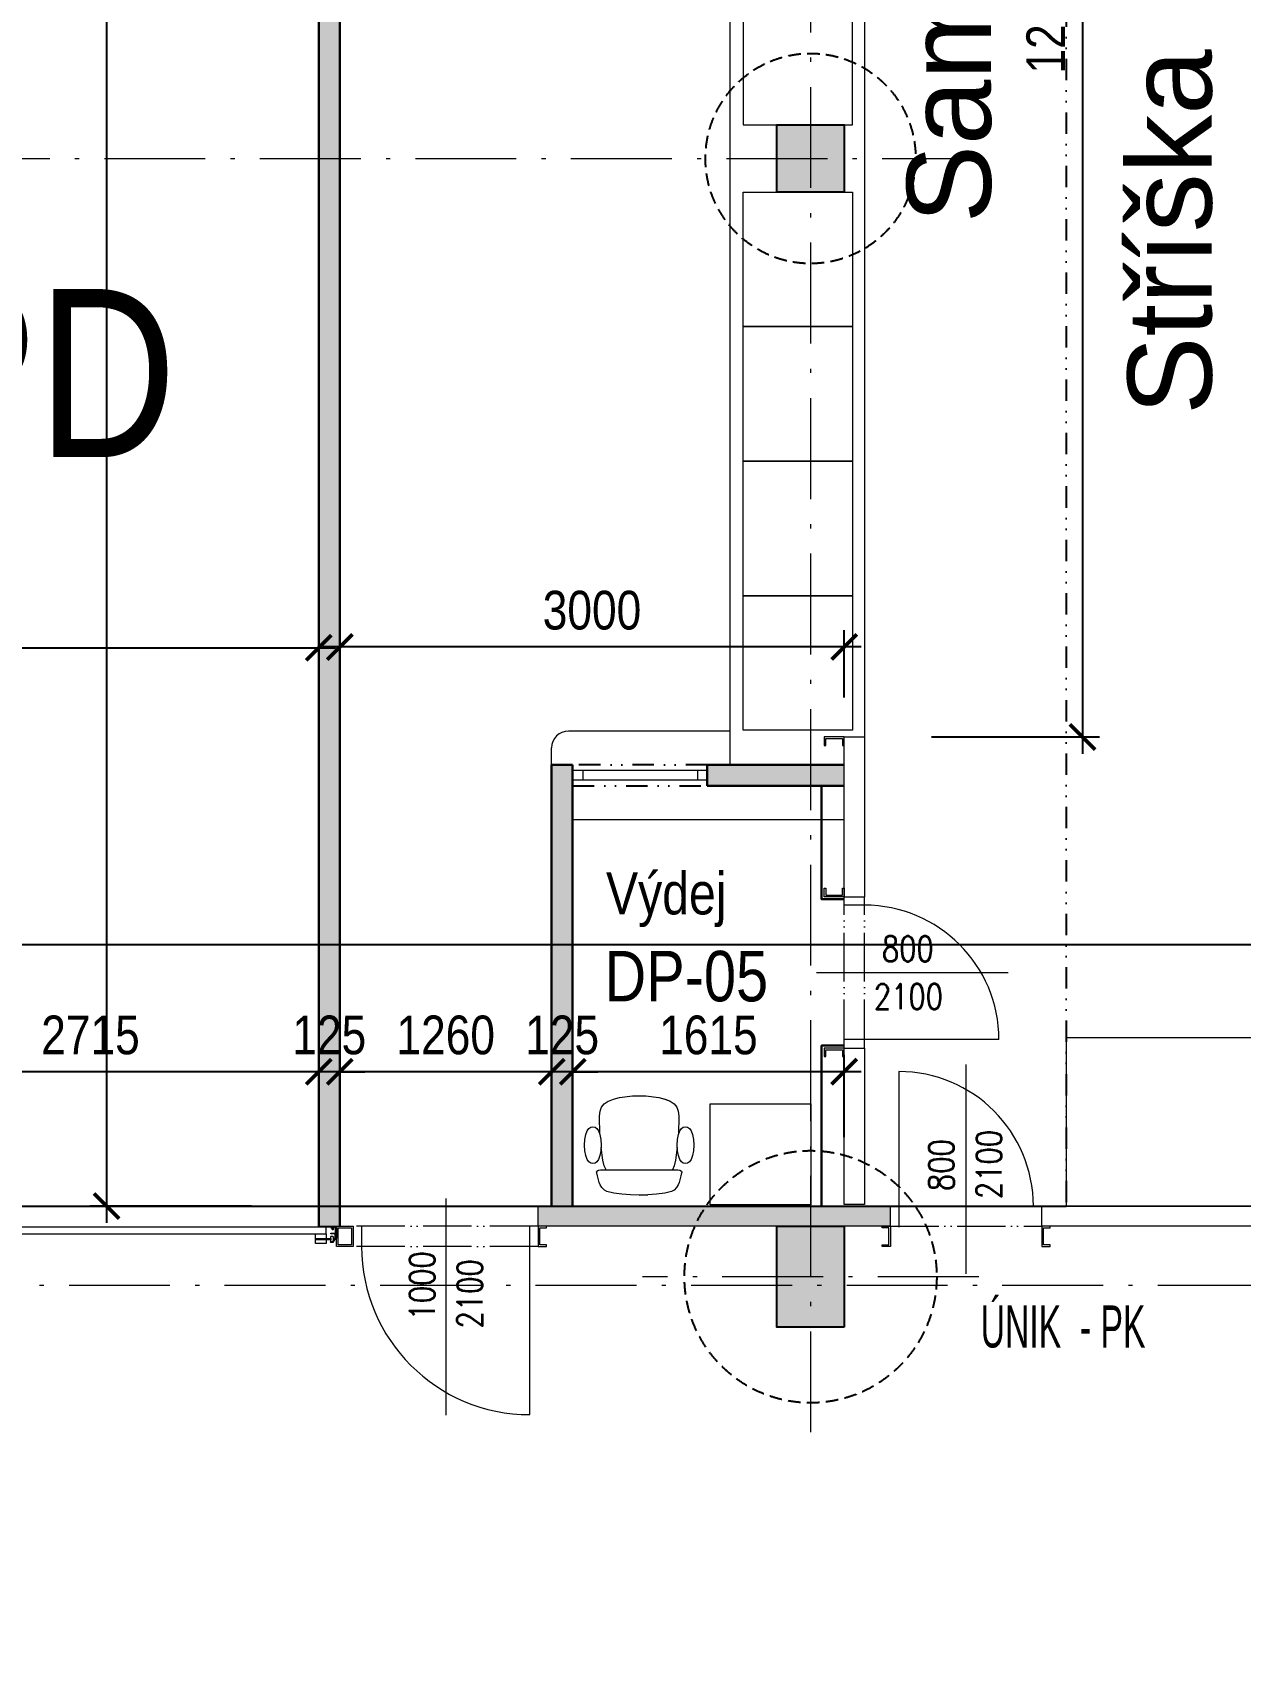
# Model space of a CAD drawing. Header units: millimetres. Extents: x 325046 to 1268204, y 1875583 to 2761998.
# Drawn here: x 767451 to 774636, y 2588684 to 2598342 of the extents above; entities that cross this region are included whole.
import ezdxf

# ---------------------------------------------------------------- set-up
doc = ezdxf.new("R2010")
doc.units = ezdxf.units.MM
doc.header["$LTSCALE"] = 100
doc.header["$PDMODE"] = 65
for name, pattern in [('ACAD_ISO05W100', [33, 24, -3, 0, -3, 0, -3]), ('ACAD_ISO10W100', [18.5, 12, -3, 0.5, -3]), ('DASHED', [0.75, 0.5, -0.25]), ('DIVIDE', [31.75, 12.7, -6.35, 0, -6.35, 0, -6.35])]:
    doc.linetypes.add(name, pattern=pattern)
for name, color, linetype, lineweight in [('A_KCE.tence', 7, 'Continuous', 13), ('Objekty - osy', 5, 'ACAD_ISO10W100', 20), ('OBVODOVÝ PLÁŠŤ', 2, 'Continuous', 9), ('PŘEDĚL', 8, 'Continuous', 5), ('ŽB - Šraf-prefa', 253, 'Continuous', 13)]:
    doc.layers.add(name, color=color, linetype=linetype, lineweight=lineweight)
for name, color, linetype, lineweight, true_color in [('DVEŘE - POPIS', 7, 'Continuous', 5, 0x008a22), ('INTERIÉR', 7, 'Continuous', 5, 0xa65930), ('Manipulační - obrys - 1. etapa', 7, 'Continuous', 13, 0x1a63a8), ('OCELOVÉ KONSTRUKCE', 7, 'Continuous', 13, 0x2865c8), ('otvory', 7, 'Continuous', 20, 0xb30000), ('Parkování - členění - 2. etapa', 7, 'Continuous', 9, 0x4f4fb0), ('PO - dveře a odolnosti', 7, 'Continuous', 9, 0xc51645), ('PŘÍČKY - SDK', 7, 'Continuous', 30, 0x6a1174), ('TECH - Zóny', 7, 'DIVIDE', 15, 0x33843e), ('Šrafy - VÝPLŇ', 7, 'Continuous', 15, 0x9b9908)]:
    doc.layers.add(name, color=color, linetype=linetype, lineweight=lineweight, true_color=true_color)
for name, color, linetype in [('KOTY', 2, 'Continuous'), ('kóty 100', 5, 'Continuous'), ('Kóty osové', 5, 'Continuous'), ('NRŘ', 6, 'DIVIDE'), ('OKNA - RASTR', 5, 'Continuous'), ('ČÍSLO MÍSTNOSTI', 4, 'Continuous'), ('ŽB- SLOUPY', 3, 'Continuous')]:
    doc.layers.add(name, color=color, linetype=linetype)
for name, color, linetype, true_color in [('POPIS MÍSTNOSTÍ', 7, 'Continuous', 0x072bf2), ('Příprava na dock', 7, 'Continuous', 0x616161), ('ŠRAF - SDK', 7, 'Continuous', 0xfbe0ee)]:
    doc.layers.add(name, color=color, linetype=linetype, true_color=true_color)
doc.styles.add('ARIAL', font='arial.ttf')
doc.styles.add('ARIAL NARROW', font='ARIALN.TTF')
doc.styles.add('ARIL-TENKÝ', font='arial.ttf')
doc.styles.add('FSIMPLEX', font='simplex.shx')
doc.dimstyles.new('100', dxfattribs={"dimscale": 100, "dimtxt": 2.3, "dimasz": 1.5, "dimexe": 1, "dimexo": 4, "dimgap": 1, "dimtad": 1, "dimdec": 0, "dimzin": 0, "dimdsep": 46, "dimtxsty": 'ARIAL NARROW', "dimblk": 'ARCHTICK', "dimcen": 4, "dimdle": 1, "dimclrd": 256, "dimclre": 256, "dimclrt": 7, "dimadec": 0, "dimazin": 0, "dimtfac": 1, "dimtdec": 0, "dimtix": 1, "dimtofl": 0, "dimtmove": 0, "dimatfit": 2, "dimldrblk": 'OBLIQUE', "dimfxl": 1, "dimtolj": 1, "dimtzin": 0, "dimlwd": -1, "dimlwe": -1, "dimarcsym": 1})
doc.dimstyles.new('400', dxfattribs={"dimscale": 400, "dimtxt": 2.5, "dimasz": 2, "dimexe": 1, "dimexo": 12, "dimgap": 1, "dimtad": 1, "dimdec": 0, "dimzin": 0, "dimdsep": 46, "dimtxsty": 'ARIL-TENKÝ', "dimblk": 'ARCHTICK', "dimcen": 4, "dimdle": 1, "dimclrd": 256, "dimclre": 256, "dimclrt": 7, "dimadec": 0, "dimazin": 0, "dimtfac": 1, "dimtdec": 0, "dimtix": 1, "dimtofl": 0, "dimtmove": 0, "dimatfit": 0, "dimldrblk": 'OBLIQUE', "dimfxl": 1, "dimtolj": 1, "dimtzin": 0, "dimlwd": -1, "dimlwe": -1, "dimarcsym": 0})

# ---------------------------------------------------------------- blocks, each defined once
blk = doc.blocks.new('H1 PU')
at = {"layer": 'Příprava na dock', "linetype": 'DASHED', "ltscale": 1.5}
blk.add_circle((1537735.9, -4876565), 750, dxfattribs=at)
blk = doc.blocks.new('H 4')
at = {"layer": 'Příprava na dock', "linetype": 'DASHED', "ltscale": 1.5}
blk.add_circle((1062528.8, -5206636.8), 625, dxfattribs=at)
blk = doc.blocks.new('_ARCHTICK')
at = {"color": 0, "linetype": 'ByBlock', "const_width": 0.15}
blk.add_lwpolyline([(-0.5, -0.5), (0.5, 0.5)], dxfattribs=at)
blk = doc.blocks.new('*D146')
at = {"layer": 'Defpoints', "color": 0, "transparency": 16777216}
for p in [(772078.7, 2601133.6), (778078.7, 2594431.5), (772078.7, 2593931.5)]:
    blk.add_point(p, dxfattribs=at)
at = {"layer": 'Kóty osové', "transparency": 16777216}
for p, q in [((772078.7, 2598731.5), (772078.7, 2601533.6)), ((778078.7, 2599231.5), (778078.7, 2601533.6)), ((778478.7, 2601133.6), (771678.7, 2601133.6))]:
    blk.add_line(p, q, dxfattribs=at)
at = {"layer": 'Kóty osové', "transparency": 16777216, "xscale": 800, "yscale": 800, "zscale": 800, "rotation": 180}
blk.add_blockref('_ARCHTICK', (772078.7, 2601133.6), dxfattribs=at)
at = {"layer": 'Kóty osové', "transparency": 16777216, "xscale": 800, "yscale": 800, "zscale": 800}
blk.add_blockref('_ARCHTICK', (778078.7, 2601133.6), dxfattribs=at)
at = {"layer": 'Kóty osové', "color": 7, "transparency": 16777216, "insert": (775078.7, 2602044.2), "char_height": 1000, "attachment_point": 5, "style": 'ARIL-TENKÝ'}
blk.add_mtext('\\A1;6000', dxfattribs=at)
blk = doc.blocks.new('_Oblique')
at = {"color": 0, "lineweight": -2}
blk.add_line((-0.5, -0.5), (0.5, 0.5), dxfattribs=at)
blk = doc.blocks.new('*D205')
at = {"layer": 'Defpoints', "color": 0, "transparency": 16777216}
for p in [(766078.7, 2604052.4), (778078.7, 2599231.5), (766078.7, 2594551.5)]:
    blk.add_point(p, dxfattribs=at)
at = {"layer": 'Kóty osové', "transparency": 16777216}
for p, q in [((766078.7, 2599351.5), (766078.7, 2604452.4)), ((778078.7, 2604031.5), (778078.7, 2604452.4)), ((778478.7, 2604052.4), (765678.7, 2604052.4))]:
    blk.add_line(p, q, dxfattribs=at)
at = {"layer": 'Kóty osové', "transparency": 16777216, "xscale": 800, "yscale": 800, "zscale": 800, "rotation": 180}
blk.add_blockref('_ARCHTICK', (766078.7, 2604052.4), dxfattribs=at)
at = {"layer": 'Kóty osové', "transparency": 16777216, "xscale": 800, "yscale": 800, "zscale": 800}
blk.add_blockref('_ARCHTICK', (778078.7, 2604052.4), dxfattribs=at)
at = {"layer": 'Kóty osové', "color": 7, "transparency": 16777216, "insert": (772078.7, 2604963), "char_height": 1000, "attachment_point": 5, "style": 'ARIL-TENKÝ'}
blk.add_mtext('\\A1;12000', dxfattribs=at)
blk = doc.blocks.new('VI_2D_01_XX__FCPLA1112701903018')
for p, q in [((0.1041, 0.2015), (0.098, 0.1871)), ((0.1136, 0.2183), (0.1041, 0.2015)), ((0.1282, 0.2336), (0.1136, 0.2183)), ((0.1439, 0.2413), (0.1282, 0.2336)), ((0.1839, 0.2504), (0.1439, 0.2413)), ((0.2327, 0.2571), (0.1839, 0.2504)), ((0.2834, 0.2611), (0.2327, 0.2571)), ((0.3354, 0.2637), (0.2834, 0.2611)), ((0.3354, 0.2638), (0.2838, 0.2612)), ((0.3354, 0.2637), (0.2838, 0.2612)), ((0.387, 0.2612), (0.3354, 0.2638)), ((0.3354, 0.2638), (0.3873, 0.2611)), ((0.3873, 0.2611), (0.3354, 0.2637)), ((0.4381, 0.2571), (0.387, 0.2612)), ((0.4381, 0.2571), (0.3873, 0.2611)), ((0.4869, 0.2504), (0.4381, 0.2571)), ((0.5268, 0.2413), (0.4869, 0.2504)), ((0.5425, 0.2336), (0.5268, 0.2413)), ((0.5572, 0.2183), (0.5425, 0.2336)), ((0.5666, 0.2015), (0.5572, 0.2183)), ((0.5728, 0.1871), (0.5666, 0.2015)), ((0.0825, 0.1277), (0.0813, 0.1263)), ((0.0813, 0.1263), (0.0839, 0.1197)), ((0.084, 0.1311), (0.0825, 0.1277)), ((0.0839, 0.1197), (0.0929, 0.1143)), ((0.0874, 0.1476), (0.084, 0.1311)), ((0.098, 0.1871), (0.0874, 0.1476)), ((0.0929, 0.1143), (0.1053, 0.1118)), ((0.1053, 0.1118), (0.1842, 0.1118)), ((0.1381, 0.1118), (0.1273, 0.0879)), ((0.1842, 0.1118), (0.2328, 0.1118)), ((0.2328, 0.1118), (0.2838, 0.1118)), ((0.2838, 0.1118), (0.3354, 0.1118)), ((0.3354, 0.1118), (0.3869, 0.1118)), ((0.3869, 0.1118), (0.438, 0.1118)), ((0.438, 0.1118), (0.4865, 0.1118)), ((0.4865, 0.1118), (0.5654, 0.1118)), ((0.5435, 0.0879), (0.5327, 0.1118)), ((0.5654, 0.1118), (0.5779, 0.1143)), ((0.5834, 0.1476), (0.5728, 0.1871)), ((0.5779, 0.1143), (0.5868, 0.1197)), ((0.5867, 0.1311), (0.5834, 0.1476)), ((0.5882, 0.1277), (0.5867, 0.1311)), ((0.5868, 0.1197), (0.5895, 0.1263)), ((0.5895, 0.1263), (0.5882, 0.1277)), ((0.0186, 0.028), (0.013, -0.0009)), ((0.0269, 0.0502), (0.0186, 0.028)), ((0.0366, 0.0643), (0.0269, 0.0502)), ((0.0478, 0.0718), (0.0366, 0.0643)), ((0.0604, 0.0743), (0.0478, 0.0718)), ((0.073, 0.0718), (0.0604, 0.0743)), ((0.0842, 0.0643), (0.073, 0.0718)), ((0.0939, 0.0502), (0.0842, 0.0643)), ((0.1021, 0.028), (0.0939, 0.0502)), ((0.1078, -0.0009), (0.1021, 0.028)), ((0.1188, 0.0548), (0.1088, -0.0206)), ((0.1273, 0.0879), (0.1188, 0.0548)), ((0.5519, 0.0548), (0.5435, 0.0879)), ((0.5619, -0.0206), (0.5519, 0.0548)), ((0.5686, 0.028), (0.563, -0.0009)), ((0.5769, 0.0502), (0.5686, 0.028)), ((0.5866, 0.0643), (0.5769, 0.0502)), ((0.5978, 0.0718), (0.5866, 0.0643)), ((0.6104, 0.0743), (0.5978, 0.0718)), ((0.623, 0.0718), (0.6104, 0.0743)), ((0.6342, 0.0643), (0.623, 0.0718)), ((0.6439, 0.0502), (0.6342, 0.0643)), ((0.6521, 0.028), (0.6439, 0.0502)), ((0.6578, -0.0009), (0.6521, 0.028)), ((0.013, -0.0009), (0.0111, -0.035)), ((0.0111, -0.035), (0.013, -0.069)), ((0.013, -0.069), (0.0186, -0.0979)), ((0.1021, -0.0979), (0.1078, -0.069)), ((0.1096, -0.035), (0.1078, -0.0009)), ((0.1078, -0.069), (0.1096, -0.035)), ((0.563, -0.0009), (0.5611, -0.035)), ((0.5611, -0.035), (0.563, -0.069)), ((0.563, -0.069), (0.5686, -0.0979)), ((0.6521, -0.0979), (0.6578, -0.069)), ((0.6596, -0.035), (0.6578, -0.0009)), ((0.6578, -0.069), (0.6596, -0.035)), ((0.0186, -0.0979), (0.0269, -0.1201)), ((0.0269, -0.1201), (0.0366, -0.1342)), ((0.0366, -0.1342), (0.0478, -0.1417)), ((0.0478, -0.1417), (0.0604, -0.1442)), ((0.0604, -0.1442), (0.073, -0.1417)), ((0.073, -0.1417), (0.0842, -0.1342)), ((0.0842, -0.1342), (0.0939, -0.1201)), ((0.0939, -0.1201), (0.1021, -0.0979)), ((0.1011, -0.1007), (0.0994, -0.2065)), ((0.5686, -0.0979), (0.5769, -0.1201)), ((0.5713, -0.2065), (0.5697, -0.1007)), ((0.5769, -0.1201), (0.5866, -0.1342)), ((0.5866, -0.1342), (0.5978, -0.1417)), ((0.5978, -0.1417), (0.6104, -0.1442)), ((0.6104, -0.1442), (0.623, -0.1417)), ((0.623, -0.1417), (0.6342, -0.1342)), ((0.6342, -0.1342), (0.6439, -0.1201)), ((0.6439, -0.1201), (0.6521, -0.0979)), ((0.0994, -0.2065), (0.0994, -0.2064)), ((0.0994, -0.2065), (0.103, -0.2362)), ((0.0994, -0.2065), (0.103, -0.2361)), ((0.103, -0.2361), (0.1116, -0.2602)), ((0.103, -0.2361), (0.103, -0.2361)), ((0.103, -0.2361), (0.103, -0.2361)), ((0.103, -0.2362), (0.1116, -0.2602)), ((0.1116, -0.2602), (0.1273, -0.2796)), ((0.1116, -0.2602), (0.1273, -0.2796)), ((0.1273, -0.2796), (0.1516, -0.2952)), ((0.1273, -0.2796), (0.1516, -0.2952)), ((0.5191, -0.2952), (0.5435, -0.2796)), ((0.5191, -0.2952), (0.5435, -0.2796)), ((0.5435, -0.2796), (0.5591, -0.2602)), ((0.5435, -0.2796), (0.5591, -0.2602)), ((0.5591, -0.2602), (0.5678, -0.2361)), ((0.5591, -0.2602), (0.5678, -0.2362)), ((0.5591, -0.2602), (0.5591, -0.2602)), ((0.5678, -0.2362), (0.5713, -0.2065)), ((0.5678, -0.2361), (0.5713, -0.2065)), ((0.1516, -0.2952), (0.1516, -0.2952)), ((0.1516, -0.2952), (0.1521, -0.2954)), ((0.1521, -0.2954), (0.1831, -0.308)), ((0.1831, -0.308), (0.2187, -0.3175)), ((0.2187, -0.3175), (0.296, -0.3281)), ((0.296, -0.3281), (0.3747, -0.3281)), ((0.3747, -0.3281), (0.452, -0.3175)), ((0.452, -0.3175), (0.4877, -0.308)), ((0.4877, -0.308), (0.5191, -0.2952)), ((0.5186, -0.2954), (0.4877, -0.308)), ((0.5186, -0.2954), (0.5191, -0.2952))]:
    blk.add_line(p, q)
blk = doc.blocks.new('*D803')
at = {"layer": 'Defpoints', "color": 0, "ltscale": 100, "transparency": 16777216}
for p in [(769153.7, 2594683.5), (753878.7, 2591880.3), (769153.7, 2591873.2)]:
    blk.add_point(p, dxfattribs=at)
at = {"layer": 'kóty 100', "ltscale": 100, "transparency": 16777216}
for p, q in [((753878.7, 2592280.3), (753878.7, 2594783.5)), ((769153.7, 2592273.2), (769153.7, 2594783.5)), ((753778.7, 2594683.5), (769253.7, 2594683.5))]:
    blk.add_line(p, q, dxfattribs=at)
at = {"layer": 'kóty 100', "ltscale": 100, "transparency": 16777216, "xscale": 150, "yscale": 150, "zscale": 150, "rotation": 180}
blk.add_blockref('_ARCHTICK', (753878.7, 2594683.5), dxfattribs=at)
at = {"layer": 'kóty 100', "ltscale": 100, "transparency": 16777216, "xscale": 150, "yscale": 150, "zscale": 150}
blk.add_blockref('_ARCHTICK', (769153.7, 2594683.5), dxfattribs=at)
at = {"layer": 'kóty 100', "color": 7, "ltscale": 100, "transparency": 16777216, "insert": (761516.2, 2594900.9), "char_height": 230, "attachment_point": 5, "style": 'ARIAL NARROW'}
blk.add_mtext('\\A1;15275', dxfattribs=at)
blk = doc.blocks.new('*D810')
at = {"layer": 'Defpoints', "color": 0, "ltscale": 100, "transparency": 16777216}
for p in [(753758.7, 2592917.7), (810551.5, 2591362.7), (810551.5, 2591362.7)]:
    blk.add_point(p, dxfattribs=at)
at = {"layer": 'kóty 100', "ltscale": 100, "transparency": 16777216}
for p, q in [((810551.5, 2593017.7), (810551.5, 2591262.7)), ((754158.7, 2592917.7), (810651.5, 2592917.7)), ((810951.5, 2591362.7), (810651.5, 2591362.7))]:
    blk.add_line(p, q, dxfattribs=at)
at = {"layer": 'kóty 100', "ltscale": 100, "transparency": 16777216, "xscale": 150, "yscale": 150, "zscale": 150}
for p, rotation in [((810551.5, 2592917.7), 90), ((810551.5, 2591362.7), 270)]:
    blk.add_blockref('_ARCHTICK', p, dxfattribs=dict(at, rotation=rotation))
at = {"layer": 'kóty 100', "color": 7, "ltscale": 100, "transparency": 16777216, "insert": (810334.1, 2592140.2), "char_height": 230, "attachment_point": 5, "rotation": 90, "style": 'ARIAL NARROW'}
blk.add_mtext('\\A1;1555', dxfattribs=at)
blk = doc.blocks.new('*D818')
at = {"layer": 'Defpoints', "color": 0, "ltscale": 100, "transparency": 16777216}
for p in [(770663.7, 2592161.8), (770663.7, 2591362.7), (772278.7, 2591372.7)]:
    blk.add_point(p, dxfattribs=at)
at = {"layer": 'kóty 100', "ltscale": 100, "transparency": 16777216}
for p, q in [((770663.7, 2591762.7), (770663.7, 2592261.8)), ((772278.7, 2591772.7), (772278.7, 2592261.8)), ((772378.7, 2592161.8), (770563.7, 2592161.8))]:
    blk.add_line(p, q, dxfattribs=at)
at = {"layer": 'kóty 100', "ltscale": 100, "transparency": 16777216, "xscale": 150, "yscale": 150, "zscale": 150, "rotation": 180}
blk.add_blockref('_ARCHTICK', (770663.7, 2592161.8), dxfattribs=at)
at = {"layer": 'kóty 100', "ltscale": 100, "transparency": 16777216, "xscale": 150, "yscale": 150, "zscale": 150}
blk.add_blockref('_ARCHTICK', (772278.7, 2592161.8), dxfattribs=at)
at = {"layer": 'kóty 100', "color": 7, "ltscale": 100, "transparency": 16777216, "insert": (771471.2, 2592379.2), "char_height": 230, "attachment_point": 5, "style": 'ARIAL NARROW'}
blk.add_mtext('\\A1;1615', dxfattribs=at)
blk = doc.blocks.new('*D819')
at = {"layer": 'Defpoints', "color": 0, "ltscale": 100, "transparency": 16777216}
for p in [(770538.7, 2592161.8), (770538.7, 2591362.7), (770663.7, 2591362.7)]:
    blk.add_point(p, dxfattribs=at)
at = {"layer": 'kóty 100', "ltscale": 100, "transparency": 16777216}
for p, q in [((770538.7, 2591762.7), (770538.7, 2592261.8)), ((770663.7, 2591762.7), (770663.7, 2592261.8)), ((770538.7, 2592161.8), (770388.7, 2592161.8)), ((770663.7, 2592161.8), (770813.7, 2592161.8))]:
    blk.add_line(p, q, dxfattribs=at)
at = {"layer": 'kóty 100', "ltscale": 100, "transparency": 16777216, "xscale": 150, "yscale": 150, "zscale": 150}
blk.add_blockref('_ARCHTICK', (770538.7, 2592161.8), dxfattribs=at)
at = {"layer": 'kóty 100', "ltscale": 100, "transparency": 16777216, "xscale": 150, "yscale": 150, "zscale": 150, "rotation": 180}
blk.add_blockref('_ARCHTICK', (770663.7, 2592161.8), dxfattribs=at)
at = {"layer": 'kóty 100', "color": 7, "ltscale": 100, "transparency": 16777216, "insert": (770601.2, 2592379.2), "char_height": 230, "attachment_point": 5, "style": 'ARIAL NARROW'}
blk.add_mtext('\\A1;125', dxfattribs=at)
blk = doc.blocks.new('*D820')
at = {"layer": 'Defpoints', "color": 0, "ltscale": 100, "transparency": 16777216}
for p in [(769278.7, 2592161.8), (769278.7, 2591362.7), (770538.7, 2591362.7)]:
    blk.add_point(p, dxfattribs=at)
at = {"layer": 'kóty 100', "ltscale": 100, "transparency": 16777216}
for p, q in [((769278.7, 2591762.7), (769278.7, 2592261.8)), ((770538.7, 2591762.7), (770538.7, 2592261.8)), ((770638.7, 2592161.8), (769178.7, 2592161.8))]:
    blk.add_line(p, q, dxfattribs=at)
at = {"layer": 'kóty 100', "ltscale": 100, "transparency": 16777216, "xscale": 150, "yscale": 150, "zscale": 150, "rotation": 180}
blk.add_blockref('_ARCHTICK', (769278.7, 2592161.8), dxfattribs=at)
at = {"layer": 'kóty 100', "ltscale": 100, "transparency": 16777216, "xscale": 150, "yscale": 150, "zscale": 150}
blk.add_blockref('_ARCHTICK', (770538.7, 2592161.8), dxfattribs=at)
at = {"layer": 'kóty 100', "color": 7, "ltscale": 100, "transparency": 16777216, "insert": (769908.7, 2592379.2), "char_height": 230, "attachment_point": 5, "style": 'ARIAL NARROW'}
blk.add_mtext('\\A1;1260', dxfattribs=at)
blk = doc.blocks.new('*D821')
at = {"layer": 'Defpoints', "color": 0, "ltscale": 100, "transparency": 16777216}
for p in [(769153.7, 2592161.8), (769153.7, 2591362.7), (769278.7, 2591362.7)]:
    blk.add_point(p, dxfattribs=at)
at = {"layer": 'kóty 100', "ltscale": 100, "transparency": 16777216}
for p, q in [((769153.7, 2591762.7), (769153.7, 2592261.8)), ((769278.7, 2591762.7), (769278.7, 2592261.8)), ((769153.7, 2592161.8), (769003.7, 2592161.8)), ((769278.7, 2592161.8), (769428.7, 2592161.8))]:
    blk.add_line(p, q, dxfattribs=at)
at = {"layer": 'kóty 100', "ltscale": 100, "transparency": 16777216, "xscale": 150, "yscale": 150, "zscale": 150}
blk.add_blockref('_ARCHTICK', (769153.7, 2592161.8), dxfattribs=at)
at = {"layer": 'kóty 100', "ltscale": 100, "transparency": 16777216, "xscale": 150, "yscale": 150, "zscale": 150, "rotation": 180}
blk.add_blockref('_ARCHTICK', (769278.7, 2592161.8), dxfattribs=at)
at = {"layer": 'kóty 100', "color": 7, "ltscale": 100, "transparency": 16777216, "insert": (769216.2, 2592379.2), "char_height": 230, "attachment_point": 5, "style": 'ARIAL NARROW'}
blk.add_mtext('\\A1;125', dxfattribs=at)
blk = doc.blocks.new('*D822')
at = {"layer": 'Defpoints', "color": 0, "ltscale": 100, "transparency": 16777216}
for p in [(769278.7, 2594687.7), (769278.7, 2593987.7), (772278.7, 2593987.7)]:
    blk.add_point(p, dxfattribs=at)
at = {"layer": 'kóty 100', "ltscale": 100, "transparency": 16777216}
for p, q in [((769278.7, 2594387.7), (769278.7, 2594787.7)), ((772278.7, 2594387.7), (772278.7, 2594787.7)), ((772378.7, 2594687.7), (769178.7, 2594687.7))]:
    blk.add_line(p, q, dxfattribs=at)
at = {"layer": 'kóty 100', "ltscale": 100, "transparency": 16777216, "xscale": 150, "yscale": 150, "zscale": 150, "rotation": 180}
blk.add_blockref('_ARCHTICK', (769278.7, 2594687.7), dxfattribs=at)
at = {"layer": 'kóty 100', "ltscale": 100, "transparency": 16777216, "xscale": 150, "yscale": 150, "zscale": 150}
blk.add_blockref('_ARCHTICK', (772278.7, 2594687.7), dxfattribs=at)
at = {"layer": 'kóty 100', "color": 7, "ltscale": 100, "transparency": 16777216, "insert": (770778.7, 2594905.2), "char_height": 230, "attachment_point": 5, "style": 'ARIAL NARROW'}
blk.add_mtext('\\A1;3000', dxfattribs=at)
blk = doc.blocks.new('*D828')
at = {"layer": 'Defpoints', "color": 0, "ltscale": 100, "transparency": 16777216}
for p in [(769278.7, 2608092.7), (767892, 2591362.7), (769153.7, 2591362.7)]:
    blk.add_point(p, dxfattribs=at)
at = {"layer": 'kóty 100', "ltscale": 100, "transparency": 16777216}
for p, q in [((767892, 2608192.7), (767892, 2591262.7)), ((768878.7, 2608092.7), (767792, 2608092.7)), ((768753.7, 2591362.7), (767792, 2591362.7))]:
    blk.add_line(p, q, dxfattribs=at)
at = {"layer": 'kóty 100', "ltscale": 100, "transparency": 16777216, "xscale": 150, "yscale": 150, "zscale": 150}
for p, rotation in [((767892, 2608092.7), 90), ((767892, 2591362.7), 270)]:
    blk.add_blockref('_ARCHTICK', p, dxfattribs=dict(at, rotation=rotation))
at = {"layer": 'kóty 100', "color": 7, "ltscale": 100, "transparency": 16777216, "insert": (767674.5, 2599727.7), "char_height": 230, "attachment_point": 5, "rotation": 90, "style": 'ARIAL NARROW'}
blk.add_mtext('\\A1;16730', dxfattribs=at)
blk = doc.blocks.new('*D830')
at = {"layer": 'Defpoints', "color": 0, "ltscale": 100, "transparency": 16777216}
for p in [(772398.7, 2606842.7), (772398.7, 2594152.7), (773696.2, 2594152.7)]:
    blk.add_point(p, dxfattribs=at)
at = {"layer": 'kóty 100', "ltscale": 100, "transparency": 16777216}
for p, q in [((773696.2, 2606942.7), (773696.2, 2594052.7)), ((772798.7, 2606842.7), (773796.2, 2606842.7)), ((772798.7, 2594152.7), (773796.2, 2594152.7))]:
    blk.add_line(p, q, dxfattribs=at)
at = {"layer": 'kóty 100', "ltscale": 100, "transparency": 16777216, "xscale": 150, "yscale": 150, "zscale": 150}
for p, rotation in [((773696.2, 2606842.7), 90), ((773696.2, 2594152.7), 270)]:
    blk.add_blockref('_ARCHTICK', p, dxfattribs=dict(at, rotation=rotation))
at = {"layer": 'kóty 100', "color": 7, "ltscale": 100, "transparency": 16777216, "insert": (773478.8, 2598463.8), "char_height": 230, "attachment_point": 5, "rotation": 90, "style": 'ARIAL NARROW'}
blk.add_mtext('\\A1;12690', dxfattribs=at)
blk = doc.blocks.new('*D876')
at = {"layer": 'Defpoints', "color": 0, "ltscale": 100, "transparency": 16777216}
for p in [(766438.7, 2592161.8), (766438.7, 2591362.7), (769153.7, 2591237.7)]:
    blk.add_point(p, dxfattribs=at)
at = {"layer": 'kóty 100', "ltscale": 100, "transparency": 16777216}
for p, q in [((766438.7, 2591762.7), (766438.7, 2592261.8)), ((769153.7, 2591637.7), (769153.7, 2592261.8)), ((769253.7, 2592161.8), (766338.7, 2592161.8))]:
    blk.add_line(p, q, dxfattribs=at)
at = {"layer": 'kóty 100', "ltscale": 100, "transparency": 16777216, "xscale": 150, "yscale": 150, "zscale": 150, "rotation": 180}
blk.add_blockref('_ARCHTICK', (766438.7, 2592161.8), dxfattribs=at)
at = {"layer": 'kóty 100', "ltscale": 100, "transparency": 16777216, "xscale": 150, "yscale": 150, "zscale": 150}
blk.add_blockref('_ARCHTICK', (769153.7, 2592161.8), dxfattribs=at)
at = {"layer": 'kóty 100', "color": 7, "ltscale": 100, "transparency": 16777216, "insert": (767796.2, 2592379.2), "char_height": 230, "attachment_point": 5, "style": 'ARIAL NARROW'}
blk.add_mtext('\\A1;2715', dxfattribs=at)
blk = doc.blocks.new('*D1007')
at = {"layer": 'Defpoints', "color": 0, "ltscale": 100, "transparency": 16777216}
for p in [(772628.6, 2597592.7), (783588.6, 2597592.7), (778628.6, 2590942.7)]:
    blk.add_point(p, dxfattribs=at)
at = {"layer": 'Kóty osové', "ltscale": 100, "transparency": 16777216}
for p, q in [((783588.6, 2590542.7), (783588.6, 2597992.7)), ((777428.6, 2597592.7), (783988.6, 2597592.7)), ((783428.6, 2590942.7), (783988.6, 2590942.7))]:
    blk.add_line(p, q, dxfattribs=at)
at = {"layer": 'Kóty osové', "ltscale": 100, "transparency": 16777216, "xscale": 800, "yscale": 800, "zscale": 800}
for p, rotation in [((783588.6, 2597592.7), 90), ((783588.6, 2590942.7), 270)]:
    blk.add_blockref('_ARCHTICK', p, dxfattribs=dict(at, rotation=rotation))
at = {"layer": 'Kóty osové', "color": 7, "ltscale": 100, "transparency": 16777216, "insert": (782678.1, 2594267.7), "char_height": 1000, "attachment_point": 5, "rotation": 90, "style": 'ARIL-TENKÝ'}
blk.add_mtext('\\A1;6650', dxfattribs=at)
blk = doc.blocks.new('*D1008')
at = {"layer": 'Defpoints', "color": 0, "ltscale": 100, "transparency": 16777216}
for p in [(772828.6, 2604242.7), (783588.6, 2604242.7), (772628.6, 2597592.7)]:
    blk.add_point(p, dxfattribs=at)
at = {"layer": 'Kóty osové', "ltscale": 100, "transparency": 16777216}
for p, q in [((783588.6, 2597192.7), (783588.6, 2604642.7)), ((777628.6, 2604242.7), (783988.6, 2604242.7)), ((777428.6, 2597592.7), (783988.6, 2597592.7))]:
    blk.add_line(p, q, dxfattribs=at)
at = {"layer": 'Kóty osové', "ltscale": 100, "transparency": 16777216, "xscale": 800, "yscale": 800, "zscale": 800}
for p, rotation in [((783588.6, 2604242.7), 90), ((783588.6, 2597592.7), 270)]:
    blk.add_blockref('_ARCHTICK', p, dxfattribs=dict(at, rotation=rotation))
at = {"layer": 'Kóty osové', "color": 7, "ltscale": 100, "transparency": 16777216, "insert": (782827.9, 2599548.8), "char_height": 1000, "attachment_point": 5, "rotation": 90, "style": 'ARIL-TENKÝ'}
blk.add_mtext('\\A1;6650', dxfattribs=at)
blk = doc.blocks.new('*D1556')
at = {"layer": 'Defpoints', "color": 0, "transparency": 16777216}
for p in [(705683.7, 2607865.8), (705683.7, 2591362.7), (1078473.7, 2591362.7)]:
    blk.add_point(p, dxfattribs=at)
at = {"layer": 'Kóty osové', "transparency": 16777216}
for p, q in [((705683.7, 2596162.7), (705683.7, 2608265.8)), ((1078473.7, 2596162.7), (1078473.7, 2608265.8)), ((1078873.7, 2607865.8), (705283.7, 2607865.8))]:
    blk.add_line(p, q, dxfattribs=at)
at = {"layer": 'Kóty osové', "transparency": 16777216, "xscale": 800, "yscale": 800, "zscale": 800, "rotation": 180}
blk.add_blockref('_ARCHTICK', (705683.7, 2607865.8), dxfattribs=at)
at = {"layer": 'Kóty osové', "transparency": 16777216, "xscale": 800, "yscale": 800, "zscale": 800}
blk.add_blockref('_ARCHTICK', (1078473.7, 2607865.8), dxfattribs=at)
at = {"layer": 'Kóty osové', "color": 7, "transparency": 16777216, "insert": (892078.7, 2608776.8), "char_height": 1000, "attachment_point": 5, "style": 'ARIL-TENKÝ'}
blk.add_mtext('\\A1;372790', dxfattribs=at)

msp = doc.modelspace()

# ---------------------------------------------------------------- hatches: boundary and pattern name
at = {"layer": 'ŠRAF - SDK', "ltscale": 100}
h = msp.add_hatch(color=256, dxfattribs=at)
h.dxf.hatch_style = 1
h.paths.add_polyline_path([(772278.7, 2593862.7), (772278.7, 2593987.7), (771463.7, 2593987.7), (771463.7, 2593862.7)], flags=17)
h.paths.add_polyline_path([(770663.7, 2593862.7), (770663.7, 2593987.7), (770538.7, 2593987.7), (770538.7, 2591362.7), (770663.7, 2591362.7)], flags=17)
h.paths.add_polyline_path([(769158.7, 2591237.9), (769158.7, 2591242.7), (769258.7, 2591242.7), (769258.7, 2591241.9), (769278.7, 2591242.7), (769278.7, 2608092.7), (772278.7, 2608092.7), (772278.7, 2608217.7), (769278.7, 2608217.7), (769278.7, 2608867.7), (769153.7, 2608867.7), (769153.7, 2591237.7)])
at = {"layer": 'Šrafy - VÝPLŇ', "linetype": 'ByBlock', "ltscale": 100}
h = msp.add_hatch(color=256, dxfattribs=at)
h.dxf.hatch_style = 1
h.paths.add_polyline_path([(772553.7, 2591362.7), (770458.7, 2591362.7), (770458.7, 2591242.7), (772553.7, 2591242.7)])
at = {"layer": 'ŽB - Šraf-prefa'}
h = msp.add_hatch(color=256, dxfattribs=at)
h.dxf.hatch_style = 1
h.paths.add_polyline_path([(772278.7, 2597392.7), (771878.7, 2597392.7), (771878.7, 2597792.7), (772278.7, 2597792.7)])
h = msp.add_hatch(color=256, dxfattribs=at)
h.dxf.hatch_style = 1
h.paths.add_polyline_path([(772278.7, 2590642.7), (771878.7, 2590642.7), (771878.7, 2591242.7), (772278.7, 2591242.7)])

# ---------------------------------------------------------------- linework, layer by layer
at = {"layer": 'A_KCE.tence'}
msp.add_line((771598.7, 2608092.7), (771598.7, 2593987.7), dxfattribs=at)
at = {"layer": 'INTERIÉR'}
for p, q in [((771598.7, 2594187.7), (770638.7, 2594187.7)), ((770538.7, 2593987.7), (770538.7, 2594087.7)), ((770663.7, 2593662.7), (772278.7, 2593662.7))]:
    msp.add_line(p, q, dxfattribs=at)
msp.add_lwpolyline([(772080.9, 2591970.9), (772080.9, 2591370.9), (771480.9, 2591370.9), (771480.9, 2591970.9), (772080.9, 2591970.9)], dxfattribs=at)
msp.add_arc((770638.7, 2594087.7), 100, 90, 180, dxfattribs=at)
at = {"layer": 'kóty 100', "ltscale": 100}
msp.add_line((716408.7, 2591362.7), (773598.7, 2591362.7), dxfattribs=at)
at = {"layer": 'Manipulační - obrys - 1. etapa'}
msp.add_lwpolyline([(1019478.7, 2542472.7), (1078473.7, 2542472.7), (1078473.7, 2591362.7), (772398.7, 2591362.7)], dxfattribs=at)
at = {"layer": 'NRŘ', "ltscale": 0.1}
for p, q in [((771463.7, 2593987.7), (770663.7, 2593987.7)), ((770663.7, 2593862.7), (771463.7, 2593862.7))]:
    msp.add_line(p, q, dxfattribs=at)
msp.add_lwpolyline([(772398.7, 2610892.7), (773598.7, 2610892.7), (773598.7, 2591362.7)], dxfattribs=at)
at = {"layer": 'Objekty - osy', "ltscale": 0.5}
for points in [[(772078.7, 2611892.7), (772078.7, 2589892.7)], [(753078.7, 2597592.7), (773078.7, 2597592.7)], [(773078.7, 2590942.7), (771078.7, 2590942.7)], [(703843.7, 2590892.7), (1077843.7, 2590892.7)]]:
    msp.add_lwpolyline(points, dxfattribs=at)
at = {"layer": 'OBVODOVÝ PLÁŠŤ'}
for p, q in [((772278.7, 2593202.7), (772398.7, 2593202.7)), ((772278.7, 2592302.7), (772398.7, 2592302.7)), ((772553.7, 2591242.7), (772553.7, 2591362.7)), ((773453.7, 2591242.7), (773453.7, 2591362.7)), ((769208.7, 2591242.7), (769208.7, 2591242.7))]:
    msp.add_line(p, q, dxfattribs=at)
for points in [[(772278.7, 2593202.7), (772278.7, 2594152.7), (772398.7, 2594152.7), (772398.7, 2593202.7)], [(772398.7, 2592302.7), (772398.7, 2591372.7), (772278.7, 2591372.7), (772278.7, 2592302.7)], [(770458.7, 2591242.7), (770458.7, 2591362.7), (772553.7, 2591362.7)], [(773453.7, 2591362.7), (778448.7, 2591362.7), (778448.7, 2591242.7), (773453.7, 2591242.7)], [(772553.7, 2591242.7), (770458.7, 2591242.7)]]:
    msp.add_lwpolyline(points, dxfattribs=at)
at = {"layer": 'OCELOVÉ KONSTRUKCE', "flags": 128}
for points in [[(772278.7, 2594102.7), (772278.7, 2594152.7), (772158.7, 2594152.7), (772158.7, 2594102.7), (772168.7, 2594102.7), (772168.7, 2594142.7), (772268.7, 2594142.7), (772268.7, 2594102.7), (772278.7, 2594102.7)], [(772278.7, 2593252.7), (772278.7, 2593202.7), (772158.7, 2593202.7), (772158.7, 2593252.7), (772168.7, 2593252.7), (772168.7, 2593212.7), (772268.7, 2593212.7), (772268.7, 2593252.7), (772278.7, 2593252.7)], [(772278.7, 2592252.7), (772278.7, 2592302.7), (772158.7, 2592302.7), (772158.7, 2592252.7), (772168.7, 2592252.7), (772168.7, 2592292.7), (772268.7, 2592292.7), (772268.7, 2592252.7), (772278.7, 2592252.7)], [(769258.7, 2591122.7), (769258.7, 2591242.7), (769358.7, 2591242.7), (769358.7, 2591122.7), (769258.7, 2591122.7)], [(770508.7, 2591242.7), (770458.7, 2591242.7), (770458.7, 2591122.7), (770508.7, 2591122.7), (770508.7, 2591132.7), (770468.7, 2591132.7), (770468.7, 2591232.7), (770508.7, 2591232.7), (770508.7, 2591242.7)], [(772503.7, 2591242.7), (772553.7, 2591242.7), (772553.7, 2591122.7), (772503.7, 2591122.7), (772503.7, 2591132.7), (772543.7, 2591132.7), (772543.7, 2591232.7), (772503.7, 2591232.7), (772503.7, 2591242.7)], [(773503.7, 2591242.7), (773453.7, 2591242.7), (773453.7, 2591122.7), (773503.7, 2591122.7), (773503.7, 2591132.7), (773463.7, 2591132.7), (773463.7, 2591232.7), (773503.7, 2591232.7), (773503.7, 2591242.7)]]:
    msp.add_lwpolyline(points, dxfattribs=at)
msp.add_lwpolyline([(769268.7, 2591132.7), (769268.7, 2591232.7), (769348.7, 2591232.7), (769348.7, 2591132.7)], close=True, dxfattribs=at)
at = {"layer": 'otvory'}
for p, q in [((772398.7, 2606842.7), (772398.7, 2594152.7)), ((772113.8, 2592752.7), (773254.6, 2592752.7)), ((773198.7, 2592352.7), (772273.7, 2592352.7)), ((772398.7, 2592352.7), (772273.7, 2592352.7)), ((772603.7, 2592162.7), (772603.7, 2591237.7)), ((769908.7, 2591407.6), (769908.7, 2590120.4)), ((772603.7, 2591362.7), (772603.7, 2591237.7)), ((769408.7, 2591242.7), (769408.7, 2591112.7)), ((770408.7, 2590122.7), (770408.7, 2591242.7))]:
    msp.add_line(p, q, dxfattribs=at)
at = {"layer": 'otvory', "ltscale": 2, "transparency": 33554687}
for p, q in [((771463.7, 2593952.7), (770663.7, 2593952.7)), ((770724.2, 2593952.7), (770724.2, 2593897.7)), ((771406.6, 2593952.7), (771406.6, 2593897.7)), ((770663.7, 2593897.7), (771463.7, 2593897.7)), ((772398.7, 2593152.7), (772278.7, 2593152.7)), ((773003.7, 2590959.9), (773003.7, 2592205.1))]:
    msp.add_line(p, q, dxfattribs=at)
at = {"layer": 'otvory', "linetype": 'ACAD_ISO05W100', "ltscale": 0.12}
for p, q in [((772278.7, 2592302.7), (772278.7, 2593202.7)), ((772398.7, 2592302.7), (772398.7, 2593202.7)), ((772553.7, 2591362.7), (773453.7, 2591362.7)), ((770458.7, 2591242.7), (769358.7, 2591242.7)), ((772553.7, 2591242.7), (773453.7, 2591242.7)), ((770458.7, 2591122.7), (769358.7, 2591122.7))]:
    msp.add_line(p, q, dxfattribs=at)
at = {"layer": 'otvory'}
for points in [[(771678.7, 2597792.7), (772328.7, 2597792.7), (772328.7, 2598592.7), (771678.7, 2598592.7), (771678.7, 2597792.7)], [(771678.7, 2597392.7), (772328.7, 2597392.7), (772328.7, 2596592.7), (771678.7, 2596592.7), (771678.7, 2597392.7)], [(771678.7, 2596592.7), (772328.7, 2596592.7), (772328.7, 2595792.7), (771678.7, 2595792.7), (771678.7, 2596592.7)], [(771678.7, 2595792.7), (772328.7, 2595792.7), (772328.7, 2594992.7), (771678.7, 2594992.7), (771678.7, 2595792.7)], [(771678.7, 2594992.7), (772328.7, 2594992.7), (772328.7, 2594192.7), (771678.7, 2594192.7), (771678.7, 2594992.7)], [(766489.1, 2591237.7), (766489.1, 2591197.7), (769198.2, 2591197.7), (769198.2, 2591237.7), (766489.1, 2591237.7)]]:
    msp.add_lwpolyline(points, dxfattribs=at)
at = {"layer": 'otvory', "ltscale": 2, "transparency": 33554687}
for centre, radius, start, end in [((772398.7, 2592352.7), 800, 0, 90), ((772603.7, 2591362.7), 800, 0, 90), ((770408.7, 2591122.7), 1000, 180, 270)]:
    msp.add_arc(centre, radius, start, end, dxfattribs=at)
at = {"layer": 'Parkování - členění - 2. etapa'}
msp.add_lwpolyline([(789898.7, 2591362.7), (789898.7, 2592362.7), (773598.7, 2592362.7), (773598.7, 2591362.7), (789898.7, 2591362.7)], dxfattribs=at)
at = {"layer": 'PŘEDĚL'}
for p, q in [((769229.2, 2591230.1), (769229.2, 2591235)), ((769243.4, 2591235), (769229.2, 2591235)), ((769230.8, 2591235), (769232.5, 2591235)), ((769232.5, 2591230.1), (769232.5, 2591235)), ((769234, 2591244.7), (769234, 2591221.6)), ((769238.6, 2591244.7), (769238.6, 2591221.6)), ((769240, 2591230.1), (769240, 2591235)), ((769243.4, 2591230.1), (769243.4, 2591235)), ((769241.7, 2591229), (769230.8, 2591229)), ((769238.6, 2591221.6), (769234, 2591221.6))]:
    msp.add_line(p, q, dxfattribs=at)
for points in [[(769158.7, 2591242.7), (769258.7, 2591242.7), (769258.7, 2591172.7), (769253.7, 2591172.7), (769253.7, 2591237.7), (769158.7, 2591237.7), (769158.7, 2591242.7)], [(769253.7, 2591172.7), (769237.9, 2591145.5), (769225.7, 2591145.5), (769221.6, 2591151.1), (769224.1, 2591152.8), (769227.2, 2591148.5), (769236.1, 2591148.5), (769250.7, 2591173.5), (769250.7, 2591198.5), (769225.7, 2591198.5), (769225.7, 2591201.5), (769253.7, 2591201.5)]]:
    msp.add_lwpolyline(points, dxfattribs=at)
for points in [[(769245.9, 2591235.5), (769245.9, 2591237.5), (769226.7, 2591237.5), (769226.7, 2591235.5)], [(769198.2, 2591197.7), (769198.2, 2591141.2), (769134.1, 2591141.2), (769134.1, 2591197.7)], [(769225.2, 2591170.6), (769225.2, 2591162.7), (769135.1, 2591162.7), (769135.1, 2591170.6)]]:
    msp.add_lwpolyline(points, close=True, dxfattribs=at)
msp.add_lwpolyline([(769238.5, 2591179.6), (769238.5, 2591155.5, -0.414214), (769233.5, 2591150.5), (769230.2, 2591150.5, -0.414214), (769225.2, 2591155.5), (769225.2, 2591179.6, -0.414214), (769230.2, 2591184.6), (769233.5, 2591184.6, -0.414214)], format="xyb", close=True, dxfattribs=at)
for centre, radius, start, end in [((769230.8, 2591230.8), 1.83, 202.61986, 337.38014), ((769236.3, 2591235.8), 6.81, 236.60151, 303.39849), ((769241.7, 2591230.8), 1.83, 202.61986, 337.38014)]:
    msp.add_arc(centre, radius, start, end, dxfattribs=at)
at = {"layer": 'PŘÍČKY - SDK'}
for p, q in [((769153.7, 2591237.7), (769153.7, 2608867.7)), ((769278.7, 2591242.7), (769278.7, 2608092.7)), ((770538.7, 2591362.7), (770538.7, 2593987.7)), ((770663.7, 2593987.7), (770538.7, 2593987.7)), ((770663.7, 2593862.7), (770663.7, 2593987.7)), ((772278.7, 2593987.7), (771463.7, 2593987.7)), ((771463.7, 2593862.7), (771463.7, 2593987.7)), ((770663.7, 2591362.7), (770663.7, 2593862.7)), ((772278.7, 2593862.7), (771463.7, 2593862.7))]:
    msp.add_line(p, q, dxfattribs=at)
at = {"layer": 'PŘÍČKY - SDK', "ltscale": 100}
for points in [[(772278.7, 2593187.7), (772143.7, 2593187.7), (772143.7, 2593862.7)], [(772278.7, 2592317.7), (772143.7, 2592317.7), (772143.7, 2591362.7)]]:
    msp.add_lwpolyline(points, dxfattribs=at)
at = {"layer": 'ŽB- SLOUPY'}
for points in [[(772278.7, 2597392.7), (771878.7, 2597392.7), (771878.7, 2597792.7), (772278.7, 2597792.7)], [(772278.7, 2590642.7), (771878.7, 2590642.7), (771878.7, 2591242.7), (772278.7, 2591242.7)]]:
    msp.add_lwpolyline(points, close=True, dxfattribs=at)

# ---------------------------------------------------------------- block references
at = {"layer": 'INTERIÉR', "xscale": -999.9999999999986, "yscale": 999.9999999999986, "zscale": 999.9999999999986, "rotation": 180.0000985494481}
msp.add_blockref('VI_2D_01_XX__FCPLA1112701903018', (770724, 2591690.8), dxfattribs=at)
at = {"layer": 'KOTY'}
msp.add_blockref('H 4', (-290450.2, 7804229.5), dxfattribs=at)
at = {"layer": 'Příprava na dock', "rotation": 90.00000000000006}
msp.add_blockref('H1 PU', (-4104486.3, 1053206.8), dxfattribs=at)

# ---------------------------------------------------------------- texts
at = {"layer": 'DVEŘE - POPIS', "style": 'FSIMPLEX', "width": 0.8}
for s, p in [('800', (772502.7, 2592818.1)), ('2100', (772454.9, 2592534))]:
    msp.add_text(s, height=150, dxfattribs=at).set_placement(p)
for s, p in [('800', (772931, 2591452.3)), ('2100', (773215, 2591404.5)), ('1000', (769843.3, 2590682.9)), ('2100', (770127.4, 2590635.1))]:
    msp.add_text(s, height=150, rotation=90, dxfattribs=at).set_placement(p)
at = {"layer": 'OKNA - RASTR', "char_height": 500, "width": 16836.15, "attachment_point": 3, "rotation": 90, "style": 'ARIAL'}
for s, insert in [('Samoobslužné výdejní boxy ', (772650.9, 2605903.3, 0)), ('Stříška', (773964, 2598241.1, 0))]:
    msp.add_mtext(s, dxfattribs=dict(at, insert=insert))
at = {"layer": 'PO - dveře a odolnosti', "insert": (773090.2, 2590771.9, 0), "char_height": 250, "width": 3980.887, "attachment_point": 1, "style": 'ARIAL NARROW'}
msp.add_mtext('\\A1;{\\W0.7;ÚNIK  - PK}', dxfattribs=at)
at = {"layer": 'POPIS MÍSTNOSTÍ', "insert": (770862.1, 2593347.4), "char_height": 250, "width": 3980.887, "attachment_point": 1, "style": 'ARIAL NARROW'}
msp.add_mtext('Výdej', dxfattribs=at)
at = {"layer": 'TECH - Zóny', "insert": (762672.8, 2596166), "char_height": 1000, "width": 20562.982, "attachment_point": 5, "style": 'ARIAL NARROW'}
msp.add_mtext('Zóna -  expedice DPD', dxfattribs=at)
at = {"layer": 'ČÍSLO MÍSTNOSTI', "style": 'ARIAL NARROW'}
msp.add_text('DP-05', height=300, dxfattribs=at).set_placement((770852.7, 2592580.5))

# ---------------------------------------------------------------- dimensions: what is measured, and where the dimension line sits
at = {"layer": 'kóty 100', "ltscale": 100}
for base, p1, p2, picture, middle in [((767892, 2591362.7), (769278.7, 2608092.7), (769153.7, 2591362.7), '*D828', (767674.5, 2599727.7)), ((810551.5, 2591362.7), (753758.7, 2592917.7), (810551.5, 2591362.7), '*D810', (810334.1, 2592140.2))]:
    dim = msp.add_linear_dim(base=base, p1=p1, p2=p2, angle=90, dimstyle='100', override={"dimtmove": 1}, dxfattribs=at)
    dim.commit()
    dim.dimension.update_dxf_attribs({"geometry": picture, "text_midpoint": middle})
dim = msp.add_linear_dim(base=(773696.2, 2594152.7), p1=(772398.7, 2606842.7), p2=(772398.7, 2594152.7), angle=90, dimstyle='100', dxfattribs=at)
dim.commit()
dim.dimension.update_dxf_attribs({"geometry": '*D830', "text_midpoint": (773696.2, 2598463.8), "dimtype": 160})
for base, p1, p2, picture, middle in [((769153.7, 2594683.5), (753878.7, 2591880.3), (769153.7, 2591873.2), '*D803', (761516.2, 2594900.9)), ((769278.7, 2594687.7), (772278.7, 2593987.7), (769278.7, 2593987.7), '*D822', (770778.7, 2594905.2)), ((766438.7, 2592161.8), (769153.7, 2591237.7), (766438.7, 2591362.7), '*D876', (767796.2, 2592379.2)), ((770663.7, 2592161.8), (772278.7, 2591372.7), (770663.7, 2591362.7), '*D818', (771471.2, 2592379.2))]:
    dim = msp.add_linear_dim(base=base, p1=p1, p2=p2, dimstyle='100', dxfattribs=at)
    dim.commit()
    dim.dimension.update_dxf_attribs({"geometry": picture, "text_midpoint": middle})
for base, p1, p2, picture, middle in [((769153.7, 2592161.8), (769278.7, 2591362.7), (769153.7, 2591362.7), '*D821', (769216.2, 2592379.2)), ((769278.7, 2592161.8), (770538.7, 2591362.7), (769278.7, 2591362.7), '*D820', (769908.7, 2592379.2)), ((770538.7, 2592161.8), (770663.7, 2591362.7), (770538.7, 2591362.7), '*D819', (770601.2, 2592379.2))]:
    dim = msp.add_linear_dim(base=base, p1=p1, p2=p2, dimstyle='100', override={"dimtmove": 1}, dxfattribs=at)
    dim.commit()
    dim.dimension.update_dxf_attribs({"geometry": picture, "text_midpoint": middle})
at = {"layer": 'Kóty osové'}
for base, p1, p2, picture, middle in [((705683.7, 2607865.8), (1078473.7, 2591362.7), (705683.7, 2591362.7), '*D1556', (892078.7, 2608776.8)), ((766078.7, 2604052.4), (778078.7, 2599231.5), (766078.7, 2594551.5), '*D205', (772078.7, 2604963)), ((772078.7, 2601133.6), (778078.7, 2594431.5), (772078.7, 2593931.5), '*D146', (775078.7, 2602044.2))]:
    dim = msp.add_linear_dim(base=base, p1=p1, p2=p2, dimstyle='400', override={"dimtmove": 1}, dxfattribs=at)
    dim.commit()
    dim.dimension.update_dxf_attribs({"geometry": picture, "text_midpoint": middle})
at = {"layer": 'Kóty osové', "ltscale": 100}
dim = msp.add_linear_dim(base=(783588.6, 2604242.7), p1=(772628.6, 2597592.7), p2=(772828.6, 2604242.7), angle=90, dimstyle='400', override={"dimtmove": 1}, dxfattribs=at)
dim.commit()
dim.dimension.update_dxf_attribs({"geometry": '*D1008', "text_midpoint": (783738.5, 2599548.8), "dimtype": 160})
dim = msp.add_linear_dim(base=(783588.6, 2597592.7), p1=(778628.6, 2590942.7), p2=(772628.6, 2597592.7), angle=90, dimstyle='400', dxfattribs=at)
dim.commit()
dim.dimension.update_dxf_attribs({"geometry": '*D1007', "text_midpoint": (782678.1, 2594267.7)})

doc.saveas('drawing.dxf')
